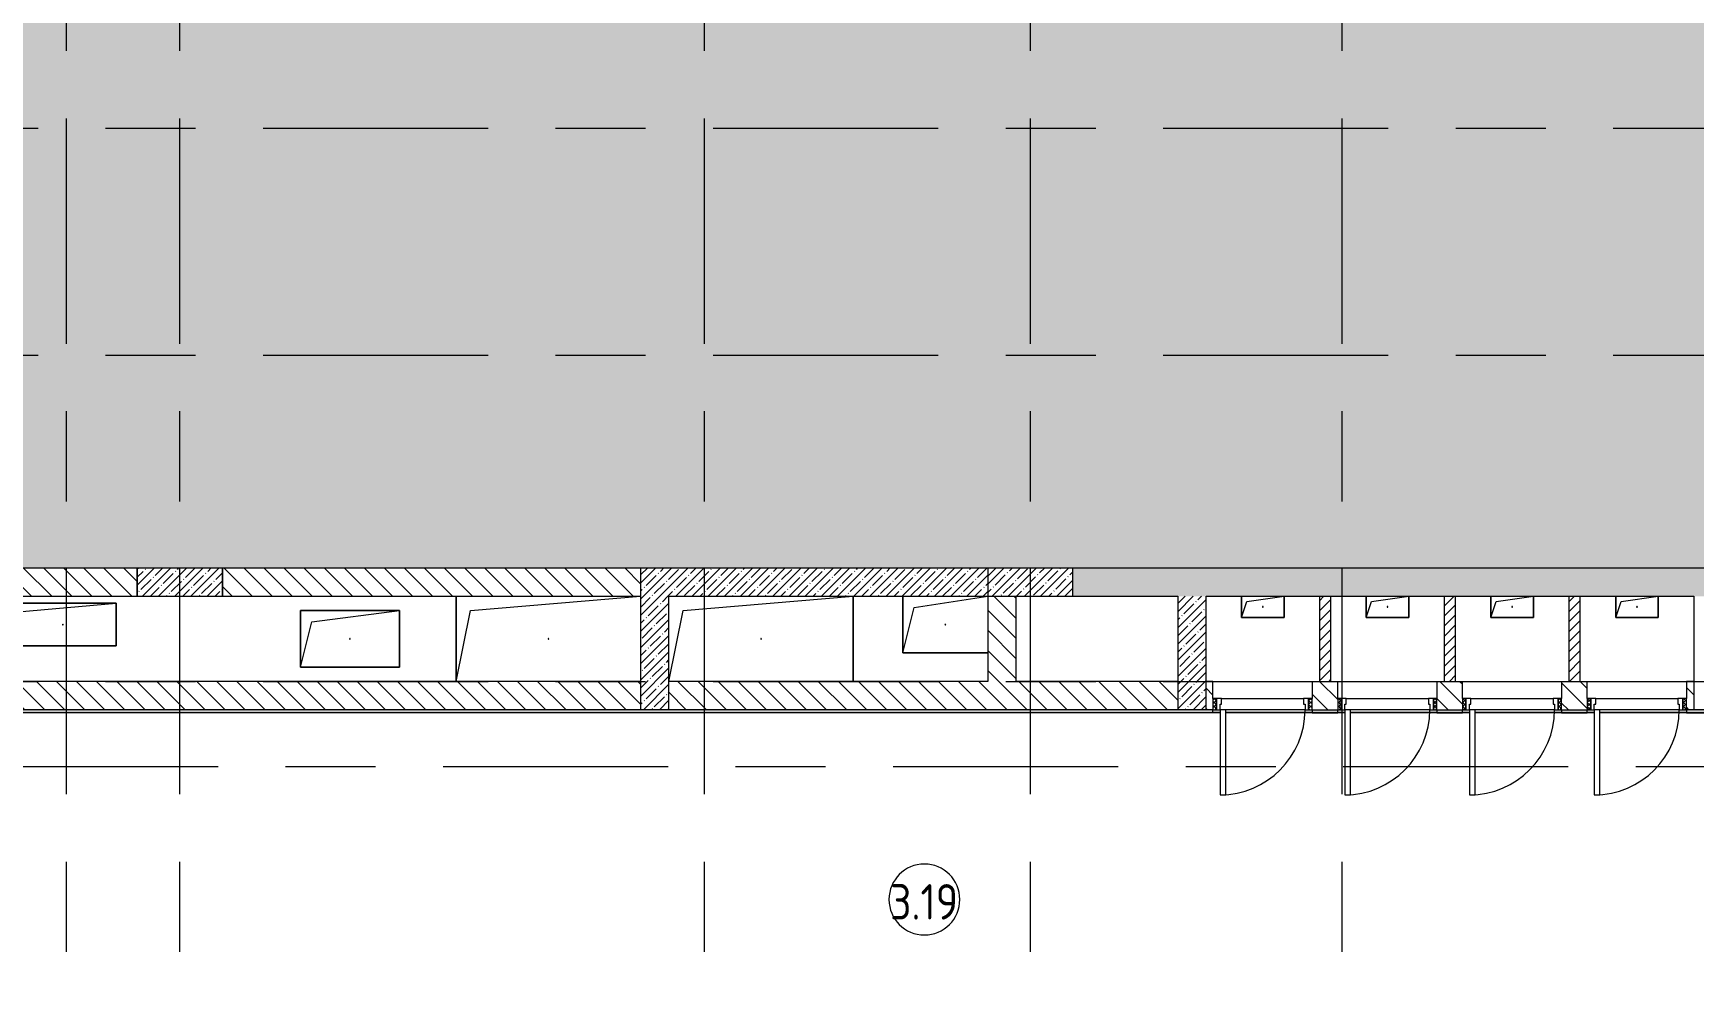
# Model space of a CAD drawing. Header units: millimetres. Extents: x 957 to 228198, y -8553 to 29000.
# Drawn here: x 37178 to 48892, y 9004 to 15668 of the extents above; entities that cross this region are included whole.
import ezdxf

# ---------------------------------------------------------------- set-up
doc = ezdxf.new("R2010")
doc.units = ezdxf.units.MM
doc.linetypes.add('Осевая', pattern=[3175, 635, -476.25, 1587.5, -476.25])
for name, color, linetype, lineweight in [('A-AREA-IDEN', 7, 'Continuous', 9), ('A-DETL', 7, 'Continuous', 9), ('A-DOOR', 7, 'Continuous', 9), ('A-DOOR-FRAM-2', 7, 'Continuous', 9), ('A-GENM', 7, 'Continuous', 9), ('A-WALL', 7, 'Continuous', 9), ('I-WALL', 7, 'Continuous', 9), ('S-COLS', 7, 'Continuous', 9), ('Оси-2', 7, 'Осевая', 9)]:
    doc.layers.add(name, color=color, linetype=linetype, lineweight=lineweight)
for name, color, linetype, lineweight, true_color in [('A-DETL-GENF-2', 7, 'Continuous', 9, 0xd4d4d4), ('A-DOOR-1', 7, 'Continuous', 9, 0xc0c0c0), ('A-DOOR-FRAM-1', 7, 'Continuous', 9, 0xc0c0c0), ('A-WALL-1', 9, 'Continuous', 9, 0x808080), ('A-WALL-FNSH-1', 9, 'Continuous', 9, 0x808080)]:
    doc.layers.add(name, color=color, linetype=linetype, lineweight=lineweight, true_color=true_color)
doc.styles.add('GOST Common_4', font='GOST_Common.ttf', dxfattribs={"width": 0.9, "height": 250})
pattern_1 = [(135, (-10247.55, 0), (-70.71068, -70.71068), [])]
pattern_2 = [(45, (-10247.55, 0), (-57.02463, 57.02463), []), (45, (-10190.526, 0), (-57.02463, 57.02463), [100.806, -20.161, 3.353, -16.808])]
pattern_3 = [(45, (-10247.55, 0), (-35.35534, 35.35534), [])]

# ---------------------------------------------------------------- blocks, each defined once
blk = doc.blocks.new('BSC_Колонна _Прямоугольная - 600х600-23205375-План расстановки мебели и оборудования 3 этажа в осях 12-23')
at = {"layer": 'S-COLS'}
h = blk.add_hatch(dxfattribs=at)
h.set_pattern_fill('FP_22', color=256, style=0, pattern_type=2)
h.set_pattern_definition([(45, (-54460, -12000), (-57.02463, 57.02463), []), (45, (-54402.975, -12000), (-57.02463, 57.02463), [100.806, -20.161, 3.353, -16.808])])
h.paths.add_polyline_path([(300, -300), (300, -100), (-300, -100), (-300, -300)])
for p, q in [((-300, -100), (-300, -300)), ((300, -300), (300, -100)), ((-300, -300), (300, -300))]:
    blk.add_line(p, q, dxfattribs=at)
blk = doc.blocks.new('110_Дверь_СКБ_1Ст - д-18 700x2100h_Технический шкаф ЭОМ и СС-23257539-План расстановки мебели и оборудования 3 этажа в осях 12-23')
at = {"layer": 'A-DOOR'}
h = blk.add_hatch(dxfattribs=at)
h.set_pattern_fill('FP_42', color=256, style=0, pattern_type=2)
h.set_pattern_definition([(135, (1951.41, 164.685), (-14.14214, -14.14214), []), (225, (1951.41, 164.685), (14.14214, -14.14214), [])])
h.paths.add_polyline_path([(362.5, 100), (337.5, 100), (337.5, 20), (362.5, 20), (362.5, 41)])
at = {"layer": 'A-DOOR-FRAM-2'}
h = blk.add_hatch(dxfattribs=at)
h.set_pattern_fill('FP_43', color=256, style=0, pattern_type=2)
h.set_pattern_definition([(45, (-171.384, 164.685), (-14.1421, 14.1421), []), (135, (-171.384, 164.685), (-14.1421, -14.1421), [])])
h.paths.add_polyline_path([(-337.5, 100), (-337.5, 20), (-312.5, 20), (-312.5, 100)])
at = {"layer": 'A-DOOR-1'}
for p, q in [((312.5, 700), (272.5, 700)), ((272.5, 700), (272.5, 100)), ((312.5, 100), (312.5, 700)), ((272.5, 100), (312.5, 100))]:
    blk.add_line(p, q, dxfattribs=at)
blk.add_arc((312.5, 100), 600, 90, 180, dxfattribs=at)
at = {"layer": 'A-DOOR-FRAM-1'}
for p, q in [((-312.5, 100), (-337.5, 100)), ((-337.5, 100), (-337.5, 20)), ((-337.5, 20), (-312.5, 20)), ((-287.5, 100), (-312.5, 100)), ((-312.5, 100), (-312.5, 20)), ((-312.5, 20), (-312.5, 100)), ((-312.5, 20), (-277.5, 20)), ((-287.5, 60), (-287.5, 100)), ((-287.5, 100), (272.5, 100)), ((-277.5, 60), (-287.5, 60)), ((-277.5, 20), (-277.5, 60)), ((302.5, 20), (-277.5, 20)), ((312.5, 60), (302.5, 60)), ((302.5, 60), (302.5, 20)), ((302.5, 20), (337.5, 20)), ((312.5, 100), (312.5, 60)), ((337.5, 100), (312.5, 100)), ((337.5, 20), (337.5, 100)), ((362.5, 100), (337.5, 100)), ((337.5, 100), (337.5, 20)), ((337.5, 20), (362.5, 20)), ((362.5, 20), (362.5, 100))]:
    blk.add_line(p, q, dxfattribs=at)
blk = doc.blocks.new('GM_Отверстие прямоугольное _в плите_ - Отверстие-21620300-План расстановки мебели и оборудования 3 этажа в осях 12-23')
at = {"layer": 'A-GENM'}
for p, q in [((-150, -75), (-150, 75)), ((-150, 75), (-150, -75)), ((-150, -75), (-112.5, 37.5)), ((-112.5, 37.5), (150, 75)), ((150, 75), (150, -75)), ((150, -75), (150, 75)), ((150, -75), (-150, -75)), ((-150, -75), (150, -75))]:
    blk.add_line(p, q, dxfattribs=at)
for start, end in [(360, 180), (180, 360)]:
    blk.add_arc((0, 0), 2.5, start, end, dxfattribs=at)
blk = doc.blocks.new('GM_Отверстие прямоугольное _в плите_ - Отверстие-21606279-План расстановки мебели и оборудования 3 этажа в осях 12-23')
at = {"layer": 'A-GENM'}
for p, q in [((-375, -150), (-375, 150)), ((-375, 150), (375, 150)), ((375, 150), (-375, 150)), ((-375, 150), (-375, -150)), ((-315, 90), (375, 150)), ((375, 150), (375, -150)), ((375, -150), (375, 150)), ((-375, -150), (-315, 90)), ((375, -150), (-375, -150)), ((-375, -150), (375, -150))]:
    blk.add_line(p, q, dxfattribs=at)
for start, end in [(360, 180), (180, 360)]:
    blk.add_arc((0, 0), 2.5, start, end, dxfattribs=at)
blk = doc.blocks.new('GM_Отверстие прямоугольное _в плите_ - Отверстие-21955552-План расстановки мебели и оборудования 3 этажа в осях 12-23')
at = {"layer": 'A-GENM'}
for p, q in [((-350, -200), (-350, 200)), ((-350, 200), (350, 200)), ((350, 200), (-350, 200)), ((-350, 200), (-350, -200)), ((-350, -200), (-270, 120)), ((-270, 120), (350, 200)), ((350, 200), (350, -200)), ((350, -200), (350, 200)), ((350, -200), (-350, -200)), ((-350, -200), (350, -200))]:
    blk.add_line(p, q, dxfattribs=at)
for start, end in [(360, 180), (180, 360)]:
    blk.add_arc((0, 0), 2.5, start, end, dxfattribs=at)
blk = doc.blocks.new('GM_Отверстие прямоугольное _в плите_ - Отверстие-21989797-План расстановки мебели и оборудования 3 этажа в осях 12-23')
at = {"layer": 'A-GENM'}
for p, q in [((-650, -300), (-650, 300)), ((-650, 300), (-650, -300)), ((-550, 200), (650, 300)), ((-650, -300), (-550, 200))]:
    blk.add_line(p, q, dxfattribs=at)
for start, end in [(360, 180), (180, 360)]:
    blk.add_arc((0, 0), 2.5, start, end, dxfattribs=at)
blk = doc.blocks.new('GM_Отверстие прямоугольное _в плите_ - Отверстие-21989889-План расстановки мебели и оборудования 3 этажа в осях 12-23')
at = {"layer": 'A-GENM'}
for p, q in [((-550, 200), (650, 300)), ((650, 300), (650, -300)), ((650, -300), (650, 300)), ((-650, -300), (-550, 200))]:
    blk.add_line(p, q, dxfattribs=at)
for start, end in [(360, 180), (180, 360)]:
    blk.add_arc((0, 0), 2.5, start, end, dxfattribs=at)
blk = doc.blocks.new('GM_Отверстие прямоугольное _в плите_ - Отверстие-21955464-План расстановки мебели и оборудования 3 этажа в осях 12-23')
at = {"layer": 'A-GENM'}
for p, q in [((-300, -200), (-300, 200)), ((-300, 200), (-300, -200)), ((-300, -200), (-220, 120)), ((-220, 120), (300, 200)), ((300, -200), (-300, -200)), ((-300, -200), (300, -200))]:
    blk.add_line(p, q, dxfattribs=at)
for start, end in [(360, 180), (180, 360)]:
    blk.add_arc((0, 0), 2.5, start, end, dxfattribs=at)
blk = doc.blocks.new('Марка_Помещения - Номер-25198446-План расстановки мебели и оборудования 3 этажа в осях 12-23')
at = {"layer": 'A-AREA-IDEN'}
for start, end in [(360, 180), (180, 360)]:
    blk.add_arc((0, 0), 2.5, start, end, dxfattribs=at)

msp = doc.modelspace()

# ---------------------------------------------------------------- hatches: boundary and pattern name
at = {"layer": 'A-DETL-GENF-2'}
h = msp.add_hatch(color=256, dxfattribs=at)
h.paths.add_polyline_path([(74551, -258), (74551, 3300), (65610.4, 3300), (65610.4, -258), (68738.3, -258)])
h.paths.add_polyline_path([(31762.4, 15358), (31762.4, 15358), (31762.4, 17006.7)])
h.paths.add_polyline_path([(56312.4, 11900), (56312.4, 27358), (31662.4, 27358), (31662.4, 23858), (28262.4, 23858), (28262.4, 23799.7), (28495.1, 23799.7), (28495.1, 15358), (32132.4, 15358), (32132.4, 11900), (55912.4, 11900)])
h.paths.add_polyline_path([(68292.4, 15650), (74243.1, 15650), (74243.1, 18590), (63792.4, 18590), (63792.4, 15650), (68282.4, 15650)])
at = {"layer": 'I-WALL'}
h = msp.add_hatch(dxfattribs=at)
h.set_pattern_fill('FP_21', color=256, style=0, pattern_type=2)
h.set_pattern_definition(pattern_1)
h.paths.add_polyline_path([(40162.4, 11700), (41462.4, 11700), (41462.4, 11900), (38512.4, 11900), (38512.4, 11700), (39674.7, 11700)])
h.paths.add_polyline_path([(37912.4, 11700), (37912.4, 11900), (32532.4, 11900), (32532.4, 11700), (34512.4, 11700)])
h = msp.add_hatch(dxfattribs=at)
h.set_pattern_fill('FP_17', color=256, style=0, pattern_type=2)
h.set_pattern_definition(pattern_2)
h.paths.add_polyline_path([(42581, 11700), (43912.4, 11700), (43912.4, 11900), (41462.4, 11900), (41462.4, 11700), (41662.4, 11700)])
h = msp.add_hatch(dxfattribs=at)
h.set_pattern_fill('FP_17', color=256, style=0, pattern_type=2)
h.set_pattern_definition(pattern_2)
h.paths.add_polyline_path([(54212.4, 11700), (55912.4, 11700), (55912.4, 11900), (50512.4, 11900), (50512.4, 11700), (54206.5, 11700)])
h.paths.add_polyline_path([(48393.7, 11700), (49912.4, 11700), (49912.4, 11900), (44512.4, 11900), (44512.4, 11700), (48091.7, 11700)])
h = msp.add_hatch(dxfattribs=at)
h.set_pattern_fill('FP_17', color=256, style=0, pattern_type=2)
h.set_pattern_definition(pattern_2)
h.paths.add_polyline_path([(41662.4, 10900), (41662.4, 11700), (41462.4, 11700), (41462.4, 10900)])
h = msp.add_hatch(dxfattribs=at)
h.set_pattern_fill('FP_21', color=256, style=0, pattern_type=2)
h.set_pattern_definition(pattern_1)
h.paths.add_polyline_path([(44112.4, 11100), (44112.4, 11700), (43912.4, 11700), (43912.4, 11100)])
h = msp.add_hatch(dxfattribs=at)
h.set_pattern_fill('FP_17', color=256, style=0, pattern_type=2)
h.set_pattern_definition(pattern_2)
h.paths.add_polyline_path([(45252.4, 10900), (45452.4, 10900), (45452.4, 11700), (45252.4, 11700), (45252.4, 11100)])
h = msp.add_hatch(dxfattribs=at)
h.set_pattern_fill('FP_34', color=256, style=0, pattern_type=2)
h.set_pattern_definition(pattern_3)
h.paths.add_polyline_path([(46331.7, 11100), (46331.7, 11700), (46251.7, 11700), (46251.7, 11100)])
h = msp.add_hatch(dxfattribs=at)
h.set_pattern_fill('FP_34', color=256, style=0, pattern_type=2)
h.set_pattern_definition(pattern_3)
h.paths.add_polyline_path([(47211.7, 11100), (47211.7, 11700), (47131.7, 11700), (47131.7, 11100)])
h = msp.add_hatch(dxfattribs=at)
h.set_pattern_fill('FP_34', color=256, style=0, pattern_type=2)
h.set_pattern_definition(pattern_3)
h.paths.add_polyline_path([(48091.7, 11100), (48091.7, 11700), (48011.7, 11700), (48011.7, 11100)])
h = msp.add_hatch(dxfattribs=at)
h.set_pattern_fill('FP_21', color=256, style=0, pattern_type=2)
h.set_pattern_definition(pattern_1)
h.paths.add_polyline_path([(49846.9, 10900), (50912.4, 10900), (50912.4, 11100), (49092.4, 11100), (49092.4, 10900)])
h.paths.add_polyline_path([(48892.4, 10900), (48892.4, 11100), (48840.3, 11100), (48840.3, 10900)])
h.paths.add_polyline_path([(47260.3, 10900), (47260.3, 11100), (47080.3, 11100), (47080.3, 10900)])
h.paths.add_polyline_path([(48140.3, 10900), (48140.3, 11100), (47960.3, 11100), (47960.3, 10900)])
h.paths.add_polyline_path([(44512.4, 10900), (45252.4, 10900), (45252.4, 11100), (41662.4, 11100), (41662.4, 10900), (42581, 10900)])
h.paths.add_polyline_path([(45452.4, 10900), (45500.3, 10900), (45500.3, 11100), (45452.4, 11100)])
h.paths.add_polyline_path([(34512.4, 10900), (41462.4, 10900), (41462.4, 11100), (34512.4, 11100)])
h.paths.add_polyline_path([(46200.3, 10900), (46380.3, 10900), (46380.3, 11100), (46200.3, 11100), (46200.3, 10959)])
h = msp.add_hatch(dxfattribs=at)
h.set_pattern_fill('FP_68', color=256, style=0, pattern_type=2)
h.set_pattern_definition([(0, (-10247.55, 0), (121.92, 30.48), [10.058, -81.382, 10.058, -81.382, -487.68]), (0, (-10247.55, 0), (121.92, 30.48), [-182.88, 10.058, -172.822, 10.058, -81.382, -213.36]), (0, (-10247.55, 0), (121.92, 30.48), [-457.2, 10.058, -50.902, 10.058, -142.342]), (120, (-10201.83, 15.24), (-87.356454, 90.345817), [10.058, -81.382, 10.058, -81.382, -487.68]), (120, (-10201.83, 15.24), (-87.356454, 90.345817), [-182.88, 10.058, -172.822, 10.058, -81.382, -213.36]), (120, (-10201.83, 15.24), (-87.356454, 90.345817), [-457.2, 10.058, -50.902, 10.058, -142.342]), (240, (-10186.59, 76.2), (-34.563546, -120.825817), [10.058, -81.382, 10.058, -81.382, -487.68]), (240, (-10186.59, 76.2), (-34.563546, -120.825817), [-182.88, 10.058, -172.822, 10.058, -81.382, -213.36]), (240, (-10186.59, 76.2), (-34.563546, -120.825817), [-457.2, 10.058, -50.902, 10.058, -142.342])])
h.paths.add_polyline_path([(50312.4, 10880), (51112.4, 10880), (51112.4, 10900), (48840.3, 10900), (48840.3, 10880), (49846.9, 10880)])
h.paths.add_polyline_path([(48091.7, 10880), (48140.3, 10880), (48140.3, 10900), (47960.3, 10900), (47960.3, 10880), (48011.7, 10880)])
h.paths.add_polyline_path([(47211.7, 10880), (47260.3, 10880), (47260.3, 10900), (47080.3, 10900), (47080.3, 10880), (47131.7, 10880)])
h.paths.add_polyline_path([(32152.4, 10880), (45500.3, 10880), (45500.3, 10900), (32132.4, 10900), (32132.4, 10880), (32150.8, 10880)])
h.paths.add_polyline_path([(46200.3, 10880), (46380.3, 10880), (46380.3, 10900), (46200.3, 10900)])
at = {"layer": 'S-COLS'}
h = msp.add_hatch(dxfattribs=at)
h.set_pattern_fill('FP_17', color=256, style=0, pattern_type=2)
h.set_pattern_definition(pattern_2)
h.paths.add_polyline_path([(37912.4, 11700), (38512.4, 11700), (38512.4, 11900), (37912.4, 11900)])

# ---------------------------------------------------------------- linework, layer by layer
at = {"layer": 'A-DETL'}
msp.add_line((32132.4, 11900), (56312.4, 11900), dxfattribs=at)
at = {"layer": 'A-WALL'}
for p, q in [((37912.4, 11700), (37912.4, 11900)), ((38512.4, 11900), (38512.4, 11700)), ((41462.4, 11900), (41462.4, 11700)), ((46200.3, 11100), (46380.3, 11100)), ((47080.3, 11100), (47260.3, 11100)), ((47960.3, 11100), (48140.3, 11100)), ((45500.3, 10900), (32132.4, 10900)), ((46200.3, 10900), (46380.3, 10900)), ((47080.3, 10900), (47260.3, 10900)), ((47960.3, 10900), (48140.3, 10900)), ((51112.4, 10900), (48840.3, 10900)), ((32152.4, 10880), (45500.3, 10880))]:
    msp.add_line(p, q, dxfattribs=at)
at = {"layer": 'A-WALL-1'}
for p, q in [((32532.4, 11700), (37912.4, 11700)), ((38512.4, 11700), (41462.4, 11700)), ((41462.4, 11700), (41462.4, 10900)), ((41662.4, 10900), (41662.4, 11700)), ((41662.4, 11700), (43912.4, 11700)), ((43912.4, 11700), (43912.4, 11100)), ((44112.4, 11100), (44112.4, 11700)), ((44512.4, 11700), (45252.4, 11700)), ((45252.4, 11700), (45252.4, 10900)), ((45452.4, 10900), (45452.4, 11700)), ((45452.4, 11700), (48892.4, 11700)), ((46251.7, 11700), (46251.7, 11100)), ((46331.7, 11100), (46331.7, 11700)), ((47131.7, 11700), (47131.7, 11100)), ((47211.7, 11100), (47211.7, 11700)), ((48011.7, 11700), (48011.7, 11100)), ((48091.7, 11100), (48091.7, 11700)), ((48892.4, 11700), (48892.4, 10900)), ((41462.4, 11100), (34512.4, 11100)), ((43912.4, 11100), (41662.4, 11100)), ((45252.4, 11100), (44112.4, 11100)), ((45500.3, 11100), (45452.4, 11100)), ((45500.3, 10980), (45500.3, 11100)), ((46200.3, 11100), (46200.3, 10980)), ((46380.3, 10980), (46380.3, 11100)), ((47080.3, 11100), (47080.3, 10980)), ((47260.3, 10980), (47260.3, 11100)), ((47960.3, 11100), (47960.3, 10980)), ((48140.3, 10980), (48140.3, 11100)), ((48892.4, 11100), (48840.3, 11100)), ((48840.3, 11100), (48840.3, 10980)), ((45500.3, 10880), (45500.3, 10900)), ((46200.3, 10900), (46200.3, 10880)), ((46380.3, 10880), (46380.3, 10900)), ((47080.3, 10900), (47080.3, 10880)), ((47260.3, 10880), (47260.3, 10900)), ((47960.3, 10900), (47960.3, 10880)), ((48140.3, 10880), (48140.3, 10900)), ((48840.3, 10900), (48840.3, 10880)), ((46200.3, 10880), (46380.3, 10880)), ((47080.3, 10880), (47260.3, 10880)), ((47960.3, 10880), (48140.3, 10880)), ((48840.3, 10880), (51132.4, 10880))]:
    msp.add_line(p, q, dxfattribs=at)
at = {"layer": 'A-WALL-FNSH-1'}
for p, q in [((45500.3, 10879), (32152.4, 10879)), ((45500.3, 10879), (45500.3, 10880)), ((46200.3, 10880), (46200.3, 10879)), ((46200.3, 10879), (46380.3, 10879)), ((46380.3, 10879), (46380.3, 10880)), ((47080.3, 10880), (47080.3, 10879)), ((47080.3, 10879), (47260.3, 10879)), ((47260.3, 10879), (47260.3, 10880)), ((47960.3, 10880), (47960.3, 10879)), ((47960.3, 10879), (48140.3, 10879)), ((48140.3, 10879), (48140.3, 10880)), ((48840.3, 10880), (48840.3, 10879)), ((48840.3, 10879), (51133.4, 10879))]:
    msp.add_line(p, q, dxfattribs=at)
at = {"layer": 'I-WALL'}
for p, q in [((45500.3, 11100), (46200.3, 11100)), ((46380.3, 11100), (47080.3, 11100)), ((47260.3, 11100), (47960.3, 11100)), ((48140.3, 11100), (48840.3, 11100)), ((45550.3, 10880), (45500.3, 10880)), ((45550.3, 10879), (45500.3, 10879)), ((46200.3, 10880), (45590.3, 10880)), ((46200.3, 10879), (45590.3, 10879)), ((46430.3, 10880), (46380.3, 10880)), ((46430.3, 10879), (46380.3, 10879)), ((47080.3, 10880), (46470.3, 10880)), ((47080.3, 10879), (46470.3, 10879)), ((47310.3, 10880), (47260.3, 10880)), ((47310.3, 10879), (47260.3, 10879)), ((47960.3, 10880), (47350.3, 10880)), ((47960.3, 10879), (47350.3, 10879)), ((48190.3, 10880), (48140.3, 10880)), ((48190.3, 10879), (48140.3, 10879)), ((48840.3, 10880), (48230.3, 10880)), ((48840.3, 10879), (48230.3, 10879))]:
    msp.add_line(p, q, dxfattribs=at)
at = {"layer": 'S-COLS'}
for p, q in [((37912.4, 11900), (37912.4, 11700)), ((38512.4, 11700), (38512.4, 11900)), ((37912.4, 11700), (38512.4, 11700))]:
    msp.add_line(p, q, dxfattribs=at)
at = {"layer": 'Оси-2'}
for p, q in [((37412.4, -331.5), (37412.4, 24850)), ((38212.4, -331.5), (38212.4, 24850)), ((41912.4, -331.5), (41912.4, 24850)), ((44212.4, -331.5), (44212.4, 24850)), ((46412.4, -331.5), (46412.4, 24898.1)), ((28163.2, 15000), (71402.4, 15000)), ((28163.2, 13400), (71402.4, 13400)), ((28163.2, 11100), (72002.4, 11100)), ((29433.2, 10500), (72002.4, 10500))]:
    msp.add_line(p, q, dxfattribs=at)

# ---------------------------------------------------------------- block references
at = {"layer": 'A-AREA-IDEN', "xscale": 99.99999999999993, "yscale": 99.99999999999993, "zscale": 99.99999999999993}
msp.add_blockref('Марка_Помещения - Номер-25198446-План расстановки мебели и оборудования 3 этажа в осях 12-23', (43464.7, 9562.3), dxfattribs=at)
at = {"layer": 'A-DOOR-1', "rotation": 180}
for p in [(45862.8, 11000), (46742.8, 11000), (47622.8, 11000), (48502.8, 11000)]:
    msp.add_blockref('110_Дверь_СКБ_1Ст - д-18 700x2100h_Технический шкаф ЭОМ и СС-23257539-План расстановки мебели и оборудования 3 этажа в осях 12-23', p, dxfattribs=at)
at = {"layer": 'A-GENM'}
for name, p in [('GM_Отверстие прямоугольное _в плите_ - Отверстие-21606279-План расстановки мебели и оборудования 3 этажа в осях 12-23', (37387.4, 11500)), ('GM_Отверстие прямоугольное _в плите_ - Отверстие-21955552-План расстановки мебели и оборудования 3 этажа в осях 12-23', (39412.4, 11400)), ('GM_Отверстие прямоугольное _в плите_ - Отверстие-21989797-План расстановки мебели и оборудования 3 этажа в осях 12-23', (40812.4, 11400)), ('GM_Отверстие прямоугольное _в плите_ - Отверстие-21989889-План расстановки мебели и оборудования 3 этажа в осях 12-23', (42312.4, 11400)), ('GM_Отверстие прямоугольное _в плите_ - Отверстие-21955464-План расстановки мебели и оборудования 3 этажа в осях 12-23', (43612.4, 11500)), ('GM_Отверстие прямоугольное _в плите_ - Отверстие-21620300-План расстановки мебели и оборудования 3 этажа в осях 12-23', (45851.7, 11625)), ('GM_Отверстие прямоугольное _в плите_ - Отверстие-21620300-План расстановки мебели и оборудования 3 этажа в осях 12-23', (46731.7, 11625)), ('GM_Отверстие прямоугольное _в плите_ - Отверстие-21620300-План расстановки мебели и оборудования 3 этажа в осях 12-23', (47611.7, 11625)), ('GM_Отверстие прямоугольное _в плите_ - Отверстие-21620300-План расстановки мебели и оборудования 3 этажа в осях 12-23', (48491.7, 11625))]:
    msp.add_blockref(name, p, dxfattribs=at)
at = {"layer": 'S-COLS'}
msp.add_blockref('BSC_Колонна _Прямоугольная - 600х600-23205375-План расстановки мебели и оборудования 3 этажа в осях 12-23', (44212.4, 12000), dxfattribs=at)

# ---------------------------------------------------------------- texts
at = {"layer": 'A-AREA-IDEN', "insert": (43222.8, 9670.9), "char_height": 250, "width": 606.076, "attachment_point": 1, "style": 'GOST Common_4'}
msp.add_mtext('3.19', dxfattribs=at)

doc.saveas('drawing.dxf')
